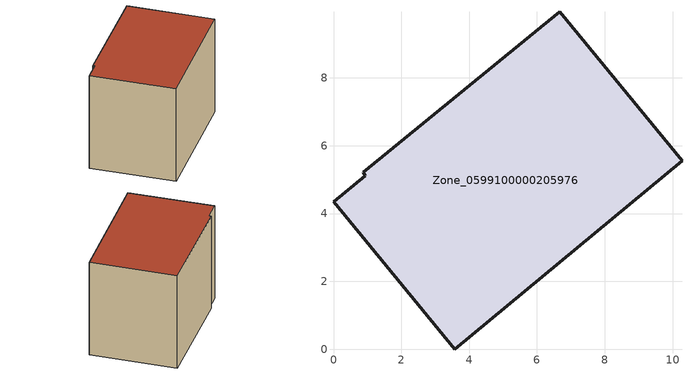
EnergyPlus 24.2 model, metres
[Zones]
Zone_0599100000205976
 floor ground (C_G): 10.28,5.56 3.57,0 0,4.35 0.94,5.11 0.87,5.22 6.67,9.95 z0
 wall outside (C_F): 10.28,5.56 6.67,9.95 0.87,5.22 0.94,5.11 0,4.35 3.57,0 10.28,5.56 z0:6.69
 roof outside (C_R): 3.57,0 10.28,5.56 6.67,9.95 0.87,5.22 0.94,5.11 0,4.35 z6.69
[BUILDING]
Pand.0599100000205976: North Axis=0; Terrain=City; Loads Convergence Tolerance Value=0.04; Temperature Convergence Tolerance Value=0.4; Solar Distribution=FullExterior; Maximum Number of Warmup Days=25; Minimum Number of Warmup Days=1
[Site:Location]
Rotterdam.The.Hague.AP_ZH_NLD Design_Conditions: Latitude=51.96; Longitude=4.45; Time Zone=1; Elevation=-4.5
[SITE:GROUNDTEMPERATURE:BUILDINGSURFACE]
18, 18, 18, 18, 18, 18, 18, 18, 18, 18, 18, 18
[MATERIAL] Thermal Absorptance=0.9; Solar Absorptance=0.7; Visible Absorptance=0.7
Name | Roughness | Thickness | Conductivity | Density | Specific Heat
G.TC.1946 | MediumSmooth | 0.15 | 1 | 540 | 1210
F.TC.1946 | Rough | 0.3 | 0.857143 | 1920 | 840
R.TC.1946 | MediumRough | 0.2 | 0.909091 | 1500 | 1000
[CONSTRUCTION]
C_G: G.TC.1946
C_F: F.TC.1946
C_R: R.TC.1946
[ZONE]
Zone_0599100000205976: Type=1; Multiplier=1; Ceiling Height=Autocalculate; Volume=Autocalculate; Floor Area=autocalculate; Part of Total Floor Area=Yes
[ZONEINFILTRATION:DESIGNFLOWRATE]
Infil_Zone_0599100000205976: Zone or ZoneList or Space or SpaceList=Zone_0599100000205976; Schedule=AlwaysOn; Design Flow Rate Calculation Method=Flow/Area; Flow Rate per Floor Area=0.003; Constant Term Coefficient=1; Temperature Term Coefficient=0; Velocity Term Coefficient=0; Velocity Squared Term Coefficient=0
[HVACTEMPLATE:ZONE:IDEALLOADSAIRSYSTEM]
Zone_0599100000205976: Maximum Heating Supply Air Temperature=50; Minimum Cooling Supply Air Temperature=13; Maximum Heating Supply Air Humidity Ratio=0.0156; Minimum Cooling Supply Air Humidity Ratio=0.0077; Heating Limit=NoLimit; Cooling Limit=NoLimit; Dehumidification Control Type=ConstantSensibleHeatRatio; Cooling Sensible Heat Ratio=0.7; Dehumidification Setpoint=60; Humidification Control Type=None; Humidification Setpoint=30; Outdoor Air Method=None; Outdoor Air Flow Rate per Person=0.00944; Outdoor Air Flow Rate per Zone Floor Area=0; Outdoor Air Flow Rate per Zone=0; Demand Controlled Ventilation Type=None; Outdoor Air Economizer Type=NoEconomizer; Heat Recovery Type=None; Sensible Heat Recovery Effectiveness=0.7; Latent Heat Recovery Effectiveness=0.65
[ZONECONTROL:THERMOSTAT]
ThermostatControl_Zone_0599100000205976: Zone or ZoneList=Zone_0599100000205976; Control Type Schedule=DualSetpointControlType; Control 1=Thermostat_Zone_0599100000205976; Temperature Difference Between Cutout And Setpoint=0
[THERMOSTATSETPOINT:DUALSETPOINT]
Thermostat_Zone_0599100000205976: Heating Setpoint Temperature Schedule=HeatingSetpoint_Zone_0599100000205976; Cooling Setpoint Temperature Schedule=CoolingSetpoint_Zone_0599100000205976
[SCHEDULE:COMPACT]
HeatingSetpoint_Zone_0599100000205976: Through: 12/31, For: AllDays, Until: 24:00, 21
CoolingSetpoint_Zone_0599100000205976: Through: 12/31, For: AllDays, Until: 24:00, 24
DualSetpointControlType: Through: 12/31, For: AllDays, Until: 24:00, 4
AlwaysOn: Through: 12/31, For: AllDays, Until: 24:00, 1
